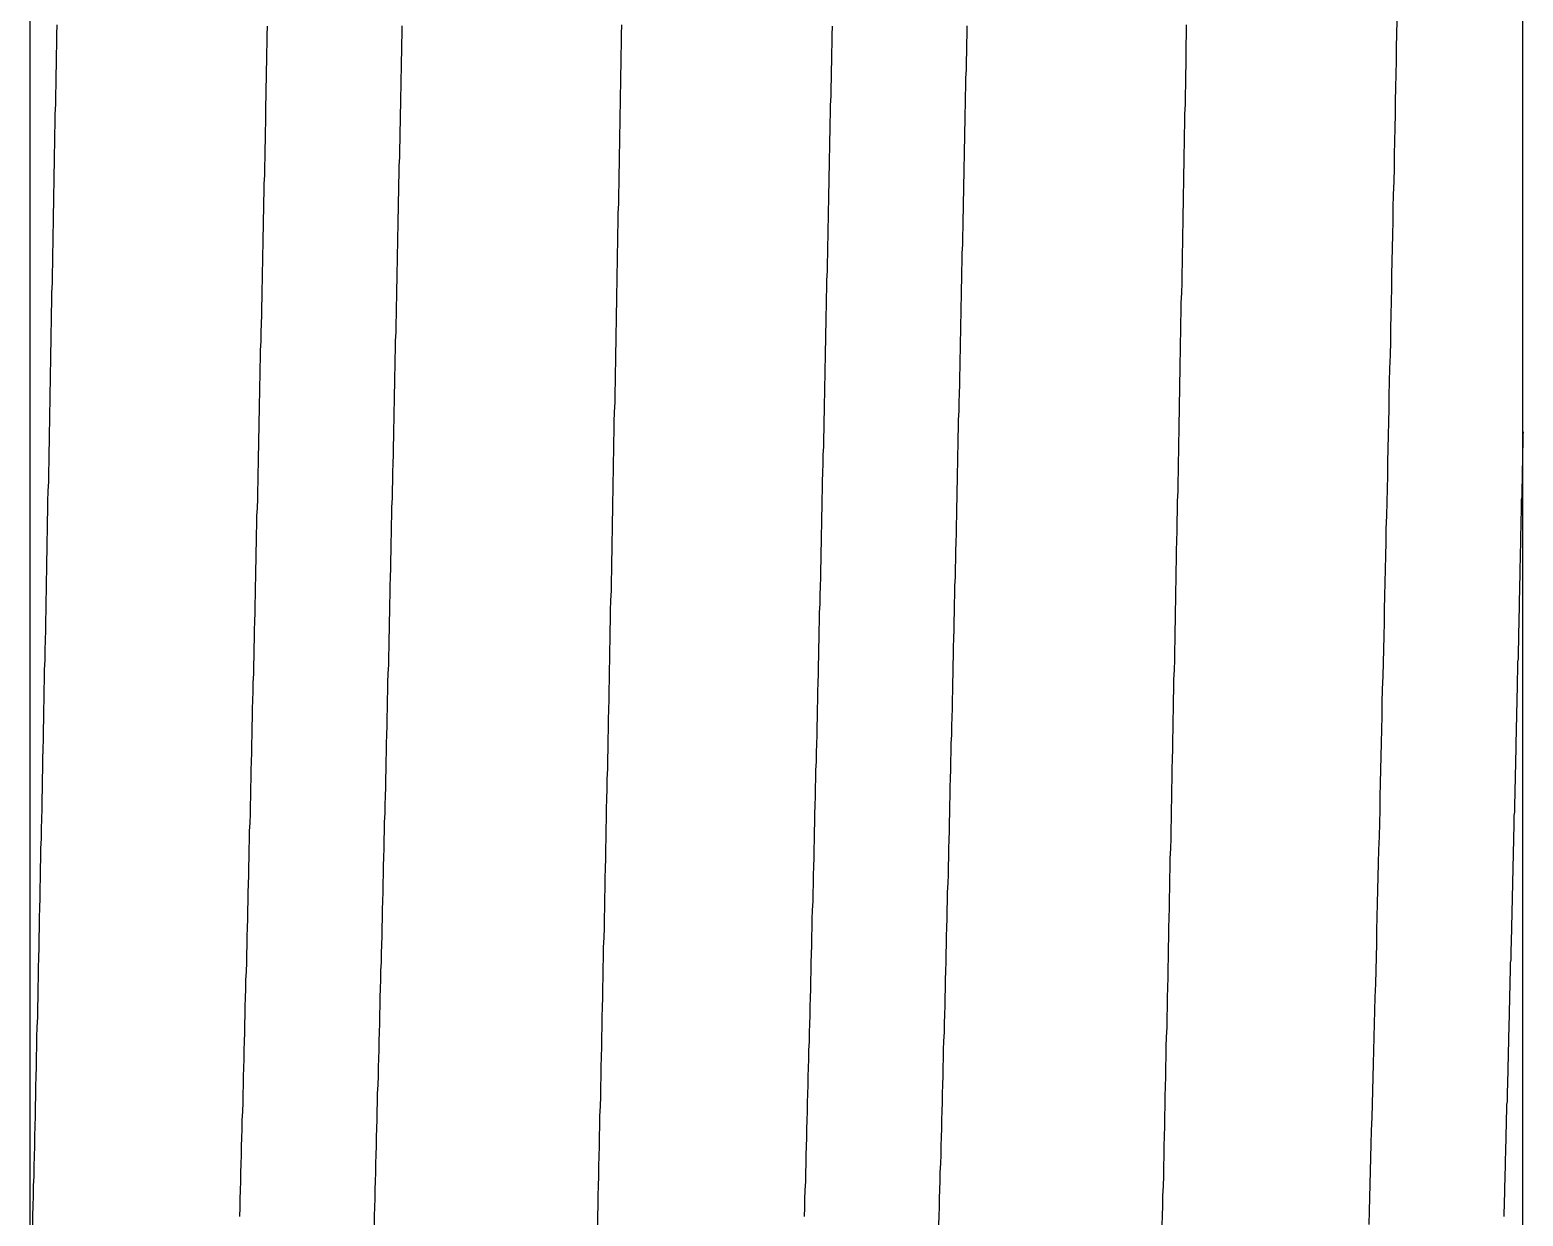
# Model space of a CAD drawing. Header units: millimetres. Extents: x 2213 to 82676, y 1050 to 28650.
# Drawn here: x 29768.587 to 29772.658, y 17279.834 to 17283.069 of the extents above; entities that cross this region are included whole.
import ezdxf

# ---------------------------------------------------------------- set-up
doc = ezdxf.new("R2010")
doc.units = ezdxf.units.MM
doc.header["$LTSCALE"] = 200
doc.linetypes.add('CEN', pattern=[62, 60, -1, 0, -1])
doc.linetypes.add('DASHED', pattern=[0.75, 0.5, -0.25])
for name, color, linetype in [('01-CEN', 1, 'CEN'), ('01HAT', 8, 'Continuous'), ('A-FIX', 5, 'Continuous')]:
    doc.layers.add(name, color=color, linetype=linetype)

# ---------------------------------------------------------------- blocks, each defined once
blk = doc.blocks.new('A$C657279D5')
at = {"linetype": 'Continuous'}
blk.add_line((-79.070842, 786.655766), (-79.070842, 823.344234), dxfattribs=at)
at = {"linetype": 'DASHED'}
for points in [[(-77.554307, 795.717292), (-77.554307, 795.693292), (-77.553307, 795.669292), (-77.553307, 795.646292), (-77.552307, 795.622292), (-77.552307, 795.598292), (-77.551307, 795.574292), (-77.551307, 795.550292), (-77.550307, 795.526292), (-77.550307, 795.502292), (-77.549307, 795.478292), (-77.549307, 795.455292), (-77.548307, 795.431292), (-77.548307, 795.407292), (-77.547307, 795.383292), (-77.547307, 795.359292), (-77.546307, 795.335292), (-77.546307, 795.311292), (-77.545307, 795.288292), (-77.545307, 795.264292), (-77.544307, 795.240292), (-77.544307, 795.216292), (-77.543307, 795.192292), (-77.543307, 795.168292), (-77.542307, 795.144292), (-77.542307, 795.121292), (-77.541307, 795.097292), (-77.541307, 795.073292), (-77.540307, 795.049292), (-77.540307, 795.025292), (-77.539307, 795.001292), (-77.539307, 794.977292), (-77.538307, 794.954292), (-77.538307, 794.930292), (-77.537307, 794.906292), (-77.537307, 794.882292), (-77.536307, 794.858292), (-77.536307, 794.834292), (-77.535307, 794.810292), (-77.535307, 794.786292), (-77.534307, 794.763292), (-77.534307, 794.739292), (-77.533307, 794.715292), (-77.532307, 794.691292), (-77.532307, 794.667292), (-77.531307, 794.643292), (-77.531307, 794.619292), (-77.530307, 794.596292), (-77.530307, 794.572292), (-77.529307, 794.548292), (-77.529307, 794.524292), (-77.528307, 794.500292), (-77.528307, 794.476292), (-77.527307, 794.452292), (-77.527307, 794.429292), (-77.526307, 794.405292), (-77.526307, 794.381292), (-77.525307, 794.357292), (-77.525307, 794.333292), (-77.524307, 794.309292), (-77.523307, 794.285292), (-77.523307, 794.262292), (-77.522307, 794.238292), (-77.522307, 794.214292), (-77.521307, 794.190292), (-77.521307, 794.166292), (-77.520307, 794.142292), (-77.520307, 794.118292), (-77.519307, 794.094292), (-77.519307, 794.071292), (-77.518307, 794.047292), (-77.517307, 794.023292), (-77.517307, 793.999292), (-77.516307, 793.975292), (-77.516307, 793.951292), (-77.515307, 793.927292), (-77.515307, 793.904292), (-77.514307, 793.880292), (-77.514307, 793.856292), (-77.513307, 793.832292), (-77.512307, 793.808292), (-77.512307, 793.784292), (-77.511307, 793.760292), (-77.511307, 793.737292), (-77.510307, 793.713292), (-77.510307, 793.689292), (-77.509307, 793.665292), (-77.508307, 793.641292), (-77.508307, 793.617292), (-77.507307, 793.593292), (-77.507307, 793.570292), (-77.506307, 793.546292), (-77.506307, 793.522292), (-77.505307, 793.498292), (-77.504307, 793.474292), (-77.504307, 793.450292), (-77.503307, 793.426292), (-77.503307, 793.403292), (-77.502307, 793.379292), (-77.501307, 793.355292), (-77.501307, 793.331292), (-77.500307, 793.307292), (-77.500307, 793.283292), (-77.499307, 793.259292), (-77.498307, 793.235292), (-77.498307, 793.212292), (-77.497307, 793.188292), (-77.497307, 793.164292), (-77.496307, 793.140292), (-77.495307, 793.116292), (-77.495307, 793.092292), (-77.494307, 793.068292), (-77.494307, 793.045292), (-77.493307, 793.021292), (-77.492307, 792.997292), (-77.492307, 792.973292), (-77.491307, 792.949292), (-77.490307, 792.925292), (-77.490307, 792.901292), (-77.489307, 792.878292), (-77.489307, 792.854292), (-77.488307, 792.830292), (-77.487307, 792.806292), (-77.487307, 792.782292), (-77.486307, 792.758292), (-77.485307, 792.734292), (-77.485307, 792.711292), (-77.484307, 792.687292), (-77.483307, 792.663292), (-77.483307, 792.639292), (-77.482307, 792.615292), (-77.481307, 792.591292), (-77.481307, 792.567292), (-77.480307, 792.544292), (-77.479307, 792.520292), (-77.479307, 792.496292), (-77.478307, 792.472292), (-77.477307, 792.448292)], [(-77.187307, 795.716292), (-77.186307, 795.692292), (-77.186307, 795.668292), (-77.185307, 795.644292), (-77.185307, 795.620292), (-77.184307, 795.597292), (-77.184307, 795.573292), (-77.183307, 795.549292), (-77.183307, 795.525292), (-77.182307, 795.501292), (-77.182307, 795.477292), (-77.181307, 795.453292), (-77.181307, 795.429292), (-77.180307, 795.406292), (-77.180307, 795.382292), (-77.179307, 795.358292), (-77.179307, 795.334292), (-77.178307, 795.310292), (-77.178307, 795.286292), (-77.177307, 795.262292), (-77.177307, 795.239292), (-77.176307, 795.215292), (-77.176307, 795.191292), (-77.175307, 795.167292), (-77.175307, 795.143292), (-77.174307, 795.119292), (-77.174307, 795.095292), (-77.173307, 795.072292), (-77.173307, 795.048292), (-77.172307, 795.024292), (-77.172307, 795.000292), (-77.171307, 794.976292), (-77.171307, 794.952292), (-77.170307, 794.928292), (-77.170307, 794.905292), (-77.169307, 794.881292), (-77.169307, 794.857292), (-77.168307, 794.833292), (-77.168307, 794.809292), (-77.167307, 794.785292), (-77.167307, 794.761292), (-77.166307, 794.737292), (-77.166307, 794.714292), (-77.165307, 794.690292), (-77.165307, 794.666292), (-77.164307, 794.642292), (-77.164307, 794.618292), (-77.163307, 794.594292), (-77.163307, 794.570292), (-77.162307, 794.547292), (-77.162307, 794.523292), (-77.161307, 794.499292), (-77.160307, 794.475292), (-77.160307, 794.451292), (-77.159307, 794.427292), (-77.159307, 794.403292), (-77.158307, 794.380292), (-77.158307, 794.356292), (-77.157307, 794.332292), (-77.157307, 794.308292), (-77.156307, 794.284292), (-77.156307, 794.260292), (-77.155307, 794.236292), (-77.155307, 794.213292), (-77.154307, 794.189292), (-77.153307, 794.165292), (-77.153307, 794.141292), (-77.152307, 794.117292), (-77.152307, 794.093292), (-77.151307, 794.069292), (-77.151307, 794.045292), (-77.150307, 794.022292), (-77.150307, 793.998292), (-77.149307, 793.974292), (-77.149307, 793.950292), (-77.148307, 793.926292), (-77.147307, 793.902292), (-77.147307, 793.878292), (-77.146307, 793.855292), (-77.146307, 793.831292), (-77.145307, 793.807292), (-77.145307, 793.783292), (-77.144307, 793.759292), (-77.143307, 793.735292), (-77.143307, 793.711292), (-77.142307, 793.688292), (-77.142307, 793.664292), (-77.141307, 793.640292), (-77.141307, 793.616292), (-77.140307, 793.592292), (-77.139307, 793.568292), (-77.139307, 793.544292), (-77.138307, 793.521292), (-77.138307, 793.497292), (-77.137307, 793.473292), (-77.137307, 793.449292), (-77.136307, 793.425292), (-77.135307, 793.401292), (-77.135307, 793.377292), (-77.134307, 793.353292), (-77.134307, 793.330292), (-77.133307, 793.306292), (-77.132307, 793.282292), (-77.132307, 793.258292), (-77.131307, 793.234292), (-77.131307, 793.210292), (-77.130307, 793.186292), (-77.129307, 793.163292), (-77.129307, 793.139292), (-77.128307, 793.115292), (-77.128307, 793.091292), (-77.127307, 793.067292), (-77.126307, 793.043292), (-77.126307, 793.019292), (-77.125307, 792.996292), (-77.124307, 792.972292), (-77.124307, 792.948292), (-77.123307, 792.924292), (-77.123307, 792.900292), (-77.122307, 792.876292), (-77.121307, 792.852292), (-77.121307, 792.829292), (-77.120307, 792.805292), (-77.119307, 792.781292), (-77.119307, 792.757292), (-77.118307, 792.733292), (-77.117307, 792.709292), (-77.117307, 792.685292), (-77.116307, 792.662292), (-77.115307, 792.638292), (-77.115307, 792.614292), (-77.114307, 792.590292), (-77.114307, 792.566292), (-77.113307, 792.542292), (-77.112307, 792.518292), (-77.112307, 792.495292), (-77.111307, 792.471292)], [(-76.014307, 795.717292), (-76.014307, 795.693292), (-76.013307, 795.669292), (-76.013307, 795.646292), (-76.012307, 795.622292), (-76.012307, 795.598292), (-76.011307, 795.574292), (-76.011307, 795.550292), (-76.010307, 795.526292), (-76.010307, 795.502292), (-76.009307, 795.479292), (-76.009307, 795.455292), (-76.008307, 795.431292), (-76.008307, 795.407292), (-76.007307, 795.383292), (-76.007307, 795.359292), (-76.006307, 795.335292), (-76.006307, 795.311292), (-76.005307, 795.288292), (-76.005307, 795.264292), (-76.004307, 795.240292), (-76.004307, 795.216292), (-76.003307, 795.192292), (-76.003307, 795.168292), (-76.002307, 795.144292), (-76.002307, 795.121292), (-76.001307, 795.097292), (-76.001307, 795.073292), (-76.000307, 795.049292), (-76.000307, 795.025292), (-75.999307, 795.001292), (-75.999307, 794.977292), (-75.998307, 794.954292), (-75.998307, 794.930292), (-75.997307, 794.906292), (-75.997307, 794.882292), (-75.996307, 794.858292), (-75.996307, 794.834292), (-75.995307, 794.810292), (-75.995307, 794.786292), (-75.994307, 794.763292), (-75.994307, 794.739292), (-75.993307, 794.715292), (-75.993307, 794.691292), (-75.992307, 794.667292), (-75.992307, 794.643292), (-75.991307, 794.619292), (-75.991307, 794.596292), (-75.990307, 794.572292), (-75.990307, 794.548292), (-75.989307, 794.524292), (-75.988307, 794.500292), (-75.988307, 794.476292), (-75.987307, 794.452292), (-75.987307, 794.429292), (-75.986307, 794.405292), (-75.986307, 794.381292), (-75.985307, 794.357292), (-75.985307, 794.333292), (-75.984307, 794.309292), (-75.984307, 794.285292), (-75.983307, 794.262292), (-75.983307, 794.238292), (-75.982307, 794.214292), (-75.981307, 794.190292), (-75.981307, 794.166292), (-75.980307, 794.142292), (-75.980307, 794.118292), (-75.979307, 794.094292), (-75.979307, 794.071292), (-75.978307, 794.047292), (-75.978307, 794.023292), (-75.977307, 793.999292), (-75.977307, 793.975292), (-75.976307, 793.951292), (-75.975307, 793.927292), (-75.975307, 793.904292), (-75.974307, 793.880292), (-75.974307, 793.856292), (-75.973307, 793.832292), (-75.973307, 793.808292), (-75.972307, 793.784292), (-75.971307, 793.760292), (-75.971307, 793.737292), (-75.970307, 793.713292), (-75.970307, 793.689292), (-75.969307, 793.665292), (-75.969307, 793.641292), (-75.968307, 793.617292), (-75.967307, 793.593292), (-75.967307, 793.570292), (-75.966307, 793.546292), (-75.966307, 793.522292), (-75.965307, 793.498292), (-75.965307, 793.474292), (-75.964307, 793.450292), (-75.963307, 793.426292), (-75.963307, 793.403292), (-75.962307, 793.379292), (-75.962307, 793.355292), (-75.961307, 793.331292), (-75.960307, 793.307292), (-75.960307, 793.283292), (-75.959307, 793.259292), (-75.959307, 793.235292), (-75.958307, 793.212292), (-75.957307, 793.188292), (-75.957307, 793.164292), (-75.956307, 793.140292), (-75.956307, 793.116292), (-75.955307, 793.092292), (-75.954307, 793.068292), (-75.954307, 793.045292), (-75.953307, 793.021292), (-75.953307, 792.997292), (-75.952307, 792.973292), (-75.951307, 792.949292), (-75.951307, 792.925292), (-75.950307, 792.901292), (-75.949307, 792.878292), (-75.949307, 792.854292), (-75.948307, 792.830292), (-75.947307, 792.806292), (-75.947307, 792.782292), (-75.946307, 792.758292), (-75.946307, 792.734292), (-75.945307, 792.711292), (-75.944307, 792.687292), (-75.944307, 792.663292), (-75.943307, 792.639292), (-75.942307, 792.615292), (-75.942307, 792.591292), (-75.941307, 792.567292), (-75.940307, 792.544292), (-75.940307, 792.520292), (-75.939307, 792.496292), (-75.938307, 792.472292), (-75.938307, 792.448292)], [(-75.647307, 795.716292), (-75.646307, 795.692292), (-75.646307, 795.668292), (-75.645307, 795.644292), (-75.645307, 795.620292), (-75.644307, 795.597292), (-75.644307, 795.573292), (-75.643307, 795.549292), (-75.643307, 795.525292), (-75.642307, 795.501292), (-75.642307, 795.477292), (-75.642307, 795.453292), (-75.641307, 795.430292), (-75.641307, 795.406292), (-75.640307, 795.382292), (-75.640307, 795.358292), (-75.639307, 795.334292), (-75.639307, 795.310292), (-75.638307, 795.286292), (-75.638307, 795.262292), (-75.637307, 795.239292), (-75.637307, 795.215292), (-75.636307, 795.191292), (-75.636307, 795.167292), (-75.635307, 795.143292), (-75.635307, 795.119292), (-75.634307, 795.095292), (-75.634307, 795.072292), (-75.633307, 795.048292), (-75.633307, 795.024292), (-75.632307, 795.000292), (-75.632307, 794.976292), (-75.631307, 794.952292), (-75.631307, 794.928292), (-75.630307, 794.905292), (-75.629307, 794.881292), (-75.629307, 794.857292), (-75.628307, 794.833292), (-75.628307, 794.809292), (-75.627307, 794.785292), (-75.627307, 794.761292), (-75.626307, 794.737292), (-75.626307, 794.714292), (-75.625307, 794.690292), (-75.625307, 794.666292), (-75.624307, 794.642292), (-75.624307, 794.618292), (-75.623307, 794.594292), (-75.623307, 794.570292), (-75.622307, 794.547292), (-75.622307, 794.523292), (-75.621307, 794.499292), (-75.621307, 794.475292), (-75.620307, 794.451292), (-75.620307, 794.427292), (-75.619307, 794.403292), (-75.618307, 794.380292), (-75.618307, 794.356292), (-75.617307, 794.332292), (-75.617307, 794.308292), (-75.616307, 794.284292), (-75.616307, 794.260292), (-75.615307, 794.236292), (-75.615307, 794.213292), (-75.614307, 794.189292), (-75.614307, 794.165292), (-75.613307, 794.141292), (-75.613307, 794.117292), (-75.612307, 794.093292), (-75.611307, 794.069292), (-75.611307, 794.045292), (-75.610307, 794.022292), (-75.610307, 793.998292), (-75.609307, 793.974292), (-75.609307, 793.950292), (-75.608307, 793.926292), (-75.608307, 793.902292), (-75.607307, 793.878292), (-75.606307, 793.855292), (-75.606307, 793.831292), (-75.605307, 793.807292), (-75.605307, 793.783292), (-75.604307, 793.759292), (-75.604307, 793.735292), (-75.603307, 793.711292), (-75.602307, 793.688292), (-75.602307, 793.664292), (-75.601307, 793.640292), (-75.601307, 793.616292), (-75.600307, 793.592292), (-75.600307, 793.568292), (-75.599307, 793.544292), (-75.598307, 793.521292), (-75.598307, 793.497292), (-75.597307, 793.473292), (-75.597307, 793.449292), (-75.596307, 793.425292), (-75.596307, 793.401292), (-75.595307, 793.377292), (-75.594307, 793.354292), (-75.594307, 793.330292), (-75.593307, 793.306292), (-75.593307, 793.282292), (-75.592307, 793.258292), (-75.591307, 793.234292), (-75.591307, 793.210292), (-75.590307, 793.186292), (-75.590307, 793.163292), (-75.589307, 793.139292), (-75.588307, 793.115292), (-75.588307, 793.091292), (-75.587307, 793.067292), (-75.586307, 793.043292), (-75.586307, 793.019292), (-75.585307, 792.996292), (-75.585307, 792.972292), (-75.584307, 792.948292), (-75.583307, 792.924292), (-75.583307, 792.900292), (-75.582307, 792.876292), (-75.581307, 792.852292), (-75.581307, 792.829292), (-75.580307, 792.805292), (-75.580307, 792.781292), (-75.579307, 792.757292), (-75.578307, 792.733292), (-75.578307, 792.709292), (-75.577307, 792.685292), (-75.576307, 792.662292), (-75.576307, 792.638292), (-75.575307, 792.614292), (-75.574307, 792.590292), (-75.574307, 792.566292), (-75.573307, 792.542292), (-75.572307, 792.518292), (-75.572307, 792.495292), (-75.571307, 792.471292)], [(-78.727307, 795.731292), (-78.726307, 795.695292), (-78.725307, 795.658292), (-78.725307, 795.622292), (-78.724307, 795.585292), (-78.723307, 795.549292), (-78.722307, 795.512292), (-78.722307, 795.476292), (-78.721307, 795.439292), (-78.720307, 795.403292), (-78.719307, 795.366292), (-78.719307, 795.330292), (-78.718307, 795.293292), (-78.717307, 795.257292), (-78.716307, 795.221292), (-78.716307, 795.184292), (-78.715307, 795.148292), (-78.714307, 795.111292), (-78.713307, 795.075292), (-78.712307, 795.038292), (-78.712307, 795.002292), (-78.711307, 794.965292), (-78.710307, 794.929292), (-78.709307, 794.892292), (-78.709307, 794.856292), (-78.708307, 794.819292), (-78.707307, 794.783292), (-78.706307, 794.746292), (-78.705307, 794.710292), (-78.705307, 794.673292), (-78.704307, 794.637292), (-78.703307, 794.601292), (-78.702307, 794.564292), (-78.701307, 794.528292), (-78.701307, 794.491292), (-78.700307, 794.455292), (-78.699307, 794.418292), (-78.698307, 794.382292), (-78.697307, 794.345292), (-78.697307, 794.309292), (-78.696307, 794.272292), (-78.695307, 794.236292), (-78.694307, 794.199292), (-78.693307, 794.163292), (-78.692307, 794.126292), (-78.692307, 794.090292), (-78.691307, 794.054292), (-78.690307, 794.017292), (-78.689307, 793.981292), (-78.688307, 793.944292), (-78.687307, 793.908292), (-78.686307, 793.871292), (-78.686307, 793.835292), (-78.685307, 793.798292), (-78.684307, 793.762292), (-78.683307, 793.725292), (-78.682307, 793.689292), (-78.681307, 793.652292), (-78.680307, 793.616292), (-78.680307, 793.579292), (-78.679307, 793.543292), (-78.678307, 793.507292), (-78.677307, 793.470292), (-78.676307, 793.434292), (-78.675307, 793.397292), (-78.674307, 793.361292), (-78.673307, 793.324292), (-78.672307, 793.288292), (-78.671307, 793.251292), (-78.671307, 793.215292), (-78.670307, 793.178292), (-78.669307, 793.142292), (-78.668307, 793.105292), (-78.667307, 793.069292), (-78.666307, 793.032292), (-78.665307, 792.996292), (-78.664307, 792.960292), (-78.663307, 792.923292), (-78.662307, 792.887292), (-78.661307, 792.850292), (-78.660307, 792.814292), (-78.659307, 792.777292), (-78.658307, 792.741292), (-78.657307, 792.704292), (-78.656307, 792.668292), (-78.655307, 792.631292), (-78.654307, 792.595292), (-78.653307, 792.558292), (-78.652307, 792.522292), (-78.651307, 792.485292), (-78.650307, 792.449292)], [(-78.087307, 792.446292), (-78.088307, 792.473292), (-78.089307, 792.500292), (-78.089307, 792.527292), (-78.090307, 792.554292), (-78.091307, 792.581292), (-78.091307, 792.608292), (-78.092307, 792.635292), (-78.092307, 792.662292), (-78.093307, 792.690292), (-78.094307, 792.717292), (-78.094307, 792.744292), (-78.095307, 792.771292), (-78.095307, 792.798292), (-78.096307, 792.825292), (-78.097307, 792.852292), (-78.097307, 792.879292), (-78.098307, 792.906292), (-78.098307, 792.933292), (-78.099307, 792.960292), (-78.100307, 792.987292), (-78.100307, 793.014292), (-78.101307, 793.041292), (-78.101307, 793.068292), (-78.102307, 793.095292), (-78.103307, 793.122292), (-78.103307, 793.149292), (-78.104307, 793.176292), (-78.104307, 793.204292), (-78.105307, 793.231292), (-78.105307, 793.258292), (-78.106307, 793.285292), (-78.107307, 793.312292), (-78.107307, 793.339292), (-78.108307, 793.366292), (-78.108307, 793.393292), (-78.109307, 793.420292), (-78.109307, 793.447292), (-78.110307, 793.474292), (-78.111307, 793.501292), (-78.111307, 793.528292), (-78.112307, 793.555292), (-78.112307, 793.582292), (-78.113307, 793.609292), (-78.113307, 793.636292), (-78.114307, 793.663292), (-78.114307, 793.691292), (-78.115307, 793.718292), (-78.116307, 793.745292), (-78.116307, 793.772292), (-78.117307, 793.799292), (-78.117307, 793.826292), (-78.118307, 793.853292), (-78.118307, 793.880292), (-78.119307, 793.907292), (-78.119307, 793.934292), (-78.120307, 793.961292), (-78.121307, 793.988292), (-78.121307, 794.015292), (-78.122307, 794.042292), (-78.122307, 794.069292), (-78.123307, 794.096292), (-78.123307, 794.123292), (-78.124307, 794.150292), (-78.124307, 794.177292), (-78.125307, 794.205292), (-78.125307, 794.232292), (-78.126307, 794.259292), (-78.126307, 794.286292), (-78.127307, 794.313292), (-78.128307, 794.340292), (-78.128307, 794.367292), (-78.129307, 794.394292), (-78.129307, 794.421292), (-78.130307, 794.448292), (-78.130307, 794.475292), (-78.131307, 794.502292), (-78.131307, 794.529292), (-78.132307, 794.556292), (-78.132307, 794.583292), (-78.133307, 794.610292), (-78.133307, 794.637292), (-78.134307, 794.664292), (-78.134307, 794.691292), (-78.135307, 794.719292), (-78.135307, 794.746292), (-78.136307, 794.773292), (-78.136307, 794.800292), (-78.137307, 794.827292), (-78.137307, 794.854292), (-78.138307, 794.881292), (-78.138307, 794.908292), (-78.139307, 794.935292), (-78.139307, 794.962292), (-78.140307, 794.989292), (-78.141307, 795.016292), (-78.141307, 795.043292), (-78.142307, 795.070292), (-78.142307, 795.097292), (-78.143307, 795.124292), (-78.143307, 795.151292), (-78.144307, 795.178292), (-78.144307, 795.206292), (-78.145307, 795.233292), (-78.145307, 795.260292), (-78.146307, 795.287292), (-78.146307, 795.314292), (-78.147307, 795.341292), (-78.147307, 795.368292), (-78.148307, 795.395292), (-78.148307, 795.422292), (-78.149307, 795.449292), (-78.149307, 795.476292), (-78.150307, 795.503292), (-78.150307, 795.530292), (-78.151307, 795.557292), (-78.151307, 795.584292), (-78.152307, 795.611292), (-78.152307, 795.638292), (-78.152307, 795.665292), (-78.153307, 795.693292), (-78.153307, 795.720292)], [(-76.548307, 792.446292), (-76.548307, 792.473292), (-76.549307, 792.500292), (-76.549307, 792.527292), (-76.550307, 792.554292), (-76.551307, 792.581292), (-76.551307, 792.608292), (-76.552307, 792.635292), (-76.553307, 792.662292), (-76.553307, 792.690292), (-76.554307, 792.717292), (-76.554307, 792.744292), (-76.555307, 792.771292), (-76.556307, 792.798292), (-76.556307, 792.825292), (-76.557307, 792.852292), (-76.557307, 792.879292), (-76.558307, 792.906292), (-76.559307, 792.933292), (-76.559307, 792.960292), (-76.560307, 792.987292), (-76.560307, 793.014292), (-76.561307, 793.041292), (-76.562307, 793.068292), (-76.562307, 793.095292), (-76.563307, 793.122292), (-76.563307, 793.149292), (-76.564307, 793.176292), (-76.564307, 793.204292), (-76.565307, 793.231292), (-76.566307, 793.258292), (-76.566307, 793.285292), (-76.567307, 793.312292), (-76.567307, 793.339292), (-76.568307, 793.366292), (-76.568307, 793.393292), (-76.569307, 793.420292), (-76.570307, 793.447292), (-76.570307, 793.474292), (-76.571307, 793.501292), (-76.571307, 793.528292), (-76.572307, 793.555292), (-76.572307, 793.582292), (-76.573307, 793.609292), (-76.574307, 793.636292), (-76.574307, 793.663292), (-76.575307, 793.691292), (-76.575307, 793.718292), (-76.576307, 793.745292), (-76.576307, 793.772292), (-76.577307, 793.799292), (-76.577307, 793.826292), (-76.578307, 793.853292), (-76.579307, 793.880292), (-76.579307, 793.907292), (-76.580307, 793.934292), (-76.580307, 793.961292), (-76.581307, 793.988292), (-76.581307, 794.015292), (-76.582307, 794.042292), (-76.582307, 794.069292), (-76.583307, 794.096292), (-76.583307, 794.123292), (-76.584307, 794.150292), (-76.585307, 794.177292), (-76.585307, 794.205292), (-76.586307, 794.232292), (-76.586307, 794.259292), (-76.587307, 794.286292), (-76.587307, 794.313292), (-76.588307, 794.340292), (-76.588307, 794.367292), (-76.589307, 794.394292), (-76.589307, 794.421292), (-76.590307, 794.448292), (-76.590307, 794.475292), (-76.591307, 794.502292), (-76.591307, 794.529292), (-76.592307, 794.556292), (-76.592307, 794.583292), (-76.593307, 794.610292), (-76.593307, 794.637292), (-76.594307, 794.664292), (-76.595307, 794.691292), (-76.595307, 794.719292), (-76.596307, 794.746292), (-76.596307, 794.773292), (-76.597307, 794.800292), (-76.597307, 794.827292), (-76.598307, 794.854292), (-76.598307, 794.881292), (-76.599307, 794.908292), (-76.599307, 794.935292), (-76.600307, 794.962292), (-76.600307, 794.989292), (-76.601307, 795.016292), (-76.601307, 795.043292), (-76.602307, 795.070292), (-76.602307, 795.097292), (-76.603307, 795.124292), (-76.603307, 795.151292), (-76.604307, 795.178292), (-76.604307, 795.206292), (-76.605307, 795.233292), (-76.605307, 795.260292), (-76.606307, 795.287292), (-76.606307, 795.314292), (-76.607307, 795.341292), (-76.607307, 795.368292), (-76.608307, 795.395292), (-76.608307, 795.422292), (-76.609307, 795.449292), (-76.609307, 795.476292), (-76.610307, 795.503292), (-76.610307, 795.530292), (-76.611307, 795.557292), (-76.611307, 795.584292), (-76.612307, 795.611292), (-76.612307, 795.638292), (-76.613307, 795.665292), (-76.613307, 795.693292), (-76.614307, 795.720292)]]:
    blk.add_lwpolyline(points, dxfattribs=at)
at = {"linetype": 'Continuous'}
for points in [[(-75.008307, 792.446292), (-75.008307, 792.473292), (-75.009307, 792.500292), (-75.010307, 792.527292), (-75.010307, 792.554292), (-75.011307, 792.581292), (-75.011307, 792.608292), (-75.012307, 792.635292), (-75.013307, 792.662292), (-75.013307, 792.690292), (-75.014307, 792.717292), (-75.015307, 792.744292), (-75.015307, 792.771292), (-75.016307, 792.798292), (-75.016307, 792.825292), (-75.017307, 792.852292), (-75.018307, 792.879292), (-75.018307, 792.906292), (-75.019307, 792.933292), (-75.019307, 792.960292), (-75.020307, 792.987292), (-75.021307, 793.014292), (-75.021307, 793.041292), (-75.022307, 793.068292), (-75.022307, 793.095292), (-75.023307, 793.122292), (-75.023307, 793.149292), (-75.024307, 793.176292), (-75.025307, 793.204292), (-75.025307, 793.231292), (-75.026307, 793.258292), (-75.026307, 793.285292), (-75.027307, 793.312292), (-75.028307, 793.339292), (-75.028307, 793.366292), (-75.029307, 793.393292), (-75.029307, 793.420292), (-75.030307, 793.447292), (-75.030307, 793.474292), (-75.031307, 793.501292), (-75.031307, 793.528292), (-75.032307, 793.555292), (-75.033307, 793.582292), (-75.033307, 793.609292), (-75.034307, 793.636292), (-75.034307, 793.663292), (-75.035307, 793.691292), (-75.035307, 793.718292), (-75.036307, 793.745292), (-75.037307, 793.772292), (-75.037307, 793.799292), (-75.038307, 793.826292), (-75.038307, 793.853292), (-75.039307, 793.880292), (-75.039307, 793.907292), (-75.040307, 793.934292), (-75.040307, 793.961292), (-75.041307, 793.988292), (-75.041307, 794.015292), (-75.042307, 794.042292), (-75.043307, 794.069292), (-75.043307, 794.096292), (-75.044307, 794.123292), (-75.044307, 794.150292), (-75.045307, 794.177292), (-75.045307, 794.205292), (-75.046307, 794.232292), (-75.046307, 794.259292), (-75.047307, 794.286292), (-75.047307, 794.313292), (-75.048307, 794.340292), (-75.048307, 794.367292), (-75.049307, 794.394292), (-75.049307, 794.421292), (-75.050307, 794.448292), (-75.051307, 794.475292), (-75.051307, 794.502292), (-75.052307, 794.529292), (-75.052307, 794.556292), (-75.053307, 794.583292), (-75.053307, 794.610292), (-75.054307, 794.637292), (-75.054307, 794.664292), (-75.055307, 794.691292), (-75.055307, 794.719292), (-75.056307, 794.746292), (-75.056307, 794.773292), (-75.057307, 794.800292), (-75.057307, 794.827292), (-75.058307, 794.854292), (-75.058307, 794.881292), (-75.059307, 794.908292), (-75.059307, 794.935292), (-75.060307, 794.962292), (-75.060307, 794.989292), (-75.061307, 795.016292), (-75.061307, 795.043292), (-75.062307, 795.070292), (-75.062307, 795.097292), (-75.063307, 795.124292), (-75.063307, 795.151292), (-75.064307, 795.178292), (-75.064307, 795.206292), (-75.065307, 795.233292), (-75.065307, 795.260292), (-75.066307, 795.287292), (-75.066307, 795.314292), (-75.067307, 795.341292), (-75.067307, 795.368292), (-75.068307, 795.395292), (-75.068307, 795.422292), (-75.069307, 795.449292), (-75.069307, 795.476292), (-75.070307, 795.503292), (-75.070307, 795.530292), (-75.071307, 795.557292), (-75.071307, 795.584292), (-75.072307, 795.611292), (-75.072307, 795.638292), (-75.073307, 795.665292), (-75.073307, 795.693292), (-75.074307, 795.720292)], [(-79.071307, 794.610292), (-79.070307, 794.602292), (-79.070307, 794.594292), (-79.070307, 794.586292), (-79.070307, 794.578292), (-79.070307, 794.570292), (-79.069307, 794.562292), (-79.069307, 794.554292), (-79.069307, 794.546292), (-79.069307, 794.538292), (-79.069307, 794.530292), (-79.069307, 794.522292), (-79.068307, 794.514292), (-79.068307, 794.506292), (-79.068307, 794.497292), (-79.068307, 794.489292), (-79.068307, 794.481292), (-79.068307, 794.473292), (-79.067307, 794.465292), (-79.067307, 794.457292), (-79.067307, 794.449292), (-79.067307, 794.441292), (-79.067307, 794.433292), (-79.066307, 794.425292), (-79.066307, 794.417292), (-79.066307, 794.409292), (-79.066307, 794.401292), (-79.066307, 794.393292), (-79.066307, 794.385292), (-79.065307, 794.377292), (-79.065307, 794.369292), (-79.065307, 794.361292), (-79.065307, 794.353292), (-79.065307, 794.345292), (-79.064307, 794.337292), (-79.064307, 794.329292), (-79.064307, 794.321292), (-79.064307, 794.312292), (-79.064307, 794.304292), (-79.064307, 794.296292), (-79.063307, 794.288292), (-79.063307, 794.280292), (-79.063307, 794.272292), (-79.063307, 794.264292), (-79.063307, 794.256292), (-79.062307, 794.248292), (-79.062307, 794.240292), (-79.062307, 794.232292), (-79.062307, 794.224292), (-79.062307, 794.216292), (-79.062307, 794.208292), (-79.061307, 794.200292), (-79.061307, 794.192292), (-79.061307, 794.184292), (-79.061307, 794.176292), (-79.061307, 794.168292), (-79.060307, 794.160292), (-79.060307, 794.152292), (-79.060307, 794.144292), (-79.060307, 794.136292), (-79.060307, 794.127292), (-79.060307, 794.119292), (-79.059307, 794.111292), (-79.059307, 794.103292), (-79.059307, 794.095292), (-79.059307, 794.087292), (-79.059307, 794.079292), (-79.058307, 794.071292), (-79.058307, 794.063292), (-79.058307, 794.055292), (-79.058307, 794.047292), (-79.058307, 794.039292), (-79.058307, 794.031292), (-79.057307, 794.023292), (-79.057307, 794.015292), (-79.057307, 794.007292), (-79.057307, 793.999292), (-79.057307, 793.991292), (-79.056307, 793.983292), (-79.056307, 793.975292), (-79.056307, 793.967292), (-79.056307, 793.959292), (-79.056307, 793.951292), (-79.055307, 793.942292), (-79.055307, 793.934292), (-79.055307, 793.926292), (-79.055307, 793.918292), (-79.055307, 793.910292), (-79.055307, 793.902292), (-79.054307, 793.894292), (-79.054307, 793.886292), (-79.054307, 793.878292), (-79.054307, 793.870292), (-79.054307, 793.862292), (-79.053307, 793.854292), (-79.053307, 793.846292), (-79.053307, 793.838292), (-79.053307, 793.830292), (-79.053307, 793.822292), (-79.052307, 793.814292), (-79.052307, 793.806292), (-79.052307, 793.798292), (-79.052307, 793.790292), (-79.052307, 793.782292), (-79.051307, 793.774292), (-79.051307, 793.766292), (-79.051307, 793.757292), (-79.051307, 793.749292), (-79.051307, 793.741292), (-79.051307, 793.733292), (-79.050307, 793.725292), (-79.050307, 793.717292), (-79.050307, 793.709292), (-79.050307, 793.701292), (-79.050307, 793.693292), (-79.049307, 793.685292), (-79.049307, 793.677292), (-79.049307, 793.669292), (-79.049307, 793.661292), (-79.049307, 793.653292), (-79.048307, 793.645292), (-79.048307, 793.637292), (-79.048307, 793.629292), (-79.048307, 793.621292), (-79.048307, 793.613292), (-79.047307, 793.605292), (-79.047307, 793.597292), (-79.047307, 793.589292), (-79.047307, 793.581292), (-79.047307, 793.573292), (-79.046307, 793.564292), (-79.046307, 793.556292), (-79.046307, 793.548292), (-79.046307, 793.540292), (-79.046307, 793.532292), (-79.046307, 793.524292), (-79.045307, 793.516292), (-79.045307, 793.508292), (-79.045307, 793.500292), (-79.045307, 793.492292), (-79.045307, 793.484292), (-79.044307, 793.476292), (-79.044307, 793.468292), (-79.044307, 793.460292), (-79.044307, 793.452292), (-79.044307, 793.444292), (-79.043307, 793.436292), (-79.043307, 793.428292), (-79.043307, 793.420292), (-79.043307, 793.412292), (-79.043307, 793.404292), (-79.042307, 793.396292), (-79.042307, 793.388292), (-79.042307, 793.379292), (-79.042307, 793.371292), (-79.042307, 793.363292), (-79.041307, 793.355292), (-79.041307, 793.347292), (-79.041307, 793.339292), (-79.041307, 793.331292), (-79.041307, 793.323292), (-79.040307, 793.315292), (-79.040307, 793.307292), (-79.040307, 793.299292), (-79.040307, 793.291292), (-79.040307, 793.283292), (-79.039307, 793.275292), (-79.039307, 793.267292), (-79.039307, 793.259292), (-79.039307, 793.251292), (-79.039307, 793.243292), (-79.038307, 793.235292), (-79.038307, 793.227292), (-79.038307, 793.219292), (-79.038307, 793.211292), (-79.037307, 793.203292), (-79.037307, 793.195292), (-79.037307, 793.186292), (-79.037307, 793.178292), (-79.037307, 793.170292), (-79.036307, 793.162292), (-79.036307, 793.154292), (-79.036307, 793.146292), (-79.036307, 793.138292), (-79.036307, 793.130292), (-79.035307, 793.122292), (-79.035307, 793.114292), (-79.035307, 793.106292), (-79.035307, 793.098292), (-79.035307, 793.090292), (-79.034307, 793.082292), (-79.034307, 793.074292), (-79.034307, 793.066292), (-79.034307, 793.058292), (-79.034307, 793.050292), (-79.033307, 793.042292), (-79.033307, 793.034292), (-79.033307, 793.026292), (-79.033307, 793.018292), (-79.033307, 793.010292), (-79.032307, 793.001292), (-79.032307, 792.993292), (-79.032307, 792.985292), (-79.032307, 792.977292), (-79.031307, 792.969292), (-79.031307, 792.961292), (-79.031307, 792.953292), (-79.031307, 792.945292), (-79.031307, 792.937292), (-79.030307, 792.929292), (-79.030307, 792.921292), (-79.030307, 792.913292), (-79.030307, 792.905292), (-79.030307, 792.897292), (-79.029307, 792.889292), (-79.029307, 792.881292), (-79.029307, 792.873292), (-79.029307, 792.865292), (-79.029307, 792.857292), (-79.028307, 792.849292), (-79.028307, 792.841292), (-79.028307, 792.833292), (-79.028307, 792.825292), (-79.027307, 792.817292), (-79.027307, 792.808292), (-79.027307, 792.800292), (-79.027307, 792.792292), (-79.027307, 792.784292), (-79.026307, 792.776292), (-79.026307, 792.768292), (-79.026307, 792.760292), (-79.026307, 792.752292), (-79.025307, 792.744292), (-79.025307, 792.736292), (-79.025307, 792.728292), (-79.025307, 792.720292), (-79.025307, 792.712292), (-79.024307, 792.704292), (-79.024307, 792.696292), (-79.024307, 792.688292), (-79.024307, 792.680292), (-79.024307, 792.672292), (-79.023307, 792.664292), (-79.023307, 792.656292), (-79.023307, 792.648292), (-79.023307, 792.640292), (-79.022307, 792.632292), (-79.022307, 792.623292), (-79.022307, 792.615292), (-79.022307, 792.607292), (-79.022307, 792.599292), (-79.021307, 792.591292), (-79.021307, 792.583292), (-79.021307, 792.575292), (-79.021307, 792.567292), (-79.020307, 792.559292), (-79.020307, 792.551292), (-79.020307, 792.543292), (-79.020307, 792.535292), (-79.020307, 792.527292), (-79.019307, 792.519292), (-79.019307, 792.511292), (-79.019307, 792.503292), (-79.019307, 792.495292), (-79.018307, 792.487292), (-79.018307, 792.479292), (-79.018307, 792.471292)]]:
    blk.add_lwpolyline(points, dxfattribs=at)

msp = doc.modelspace()

# ---------------------------------------------------------------- linework, layer by layer
at = {"layer": '01-CEN'}
msp.add_line((29768.5867, 19394.9679), (29768.5867, 16907.3625), dxfattribs=at)
at = {"layer": '01HAT'}
msp.add_line((29768.5867, 18887.3625), (29768.5867, 16907.3625), dxfattribs=at)

# ---------------------------------------------------------------- block references
at = {"layer": 'A-FIX', "xscale": -1}
msp.add_blockref('A$C657279D5', (29693.5867, 16487.3625), dxfattribs=at)

doc.saveas('drawing.dxf')
